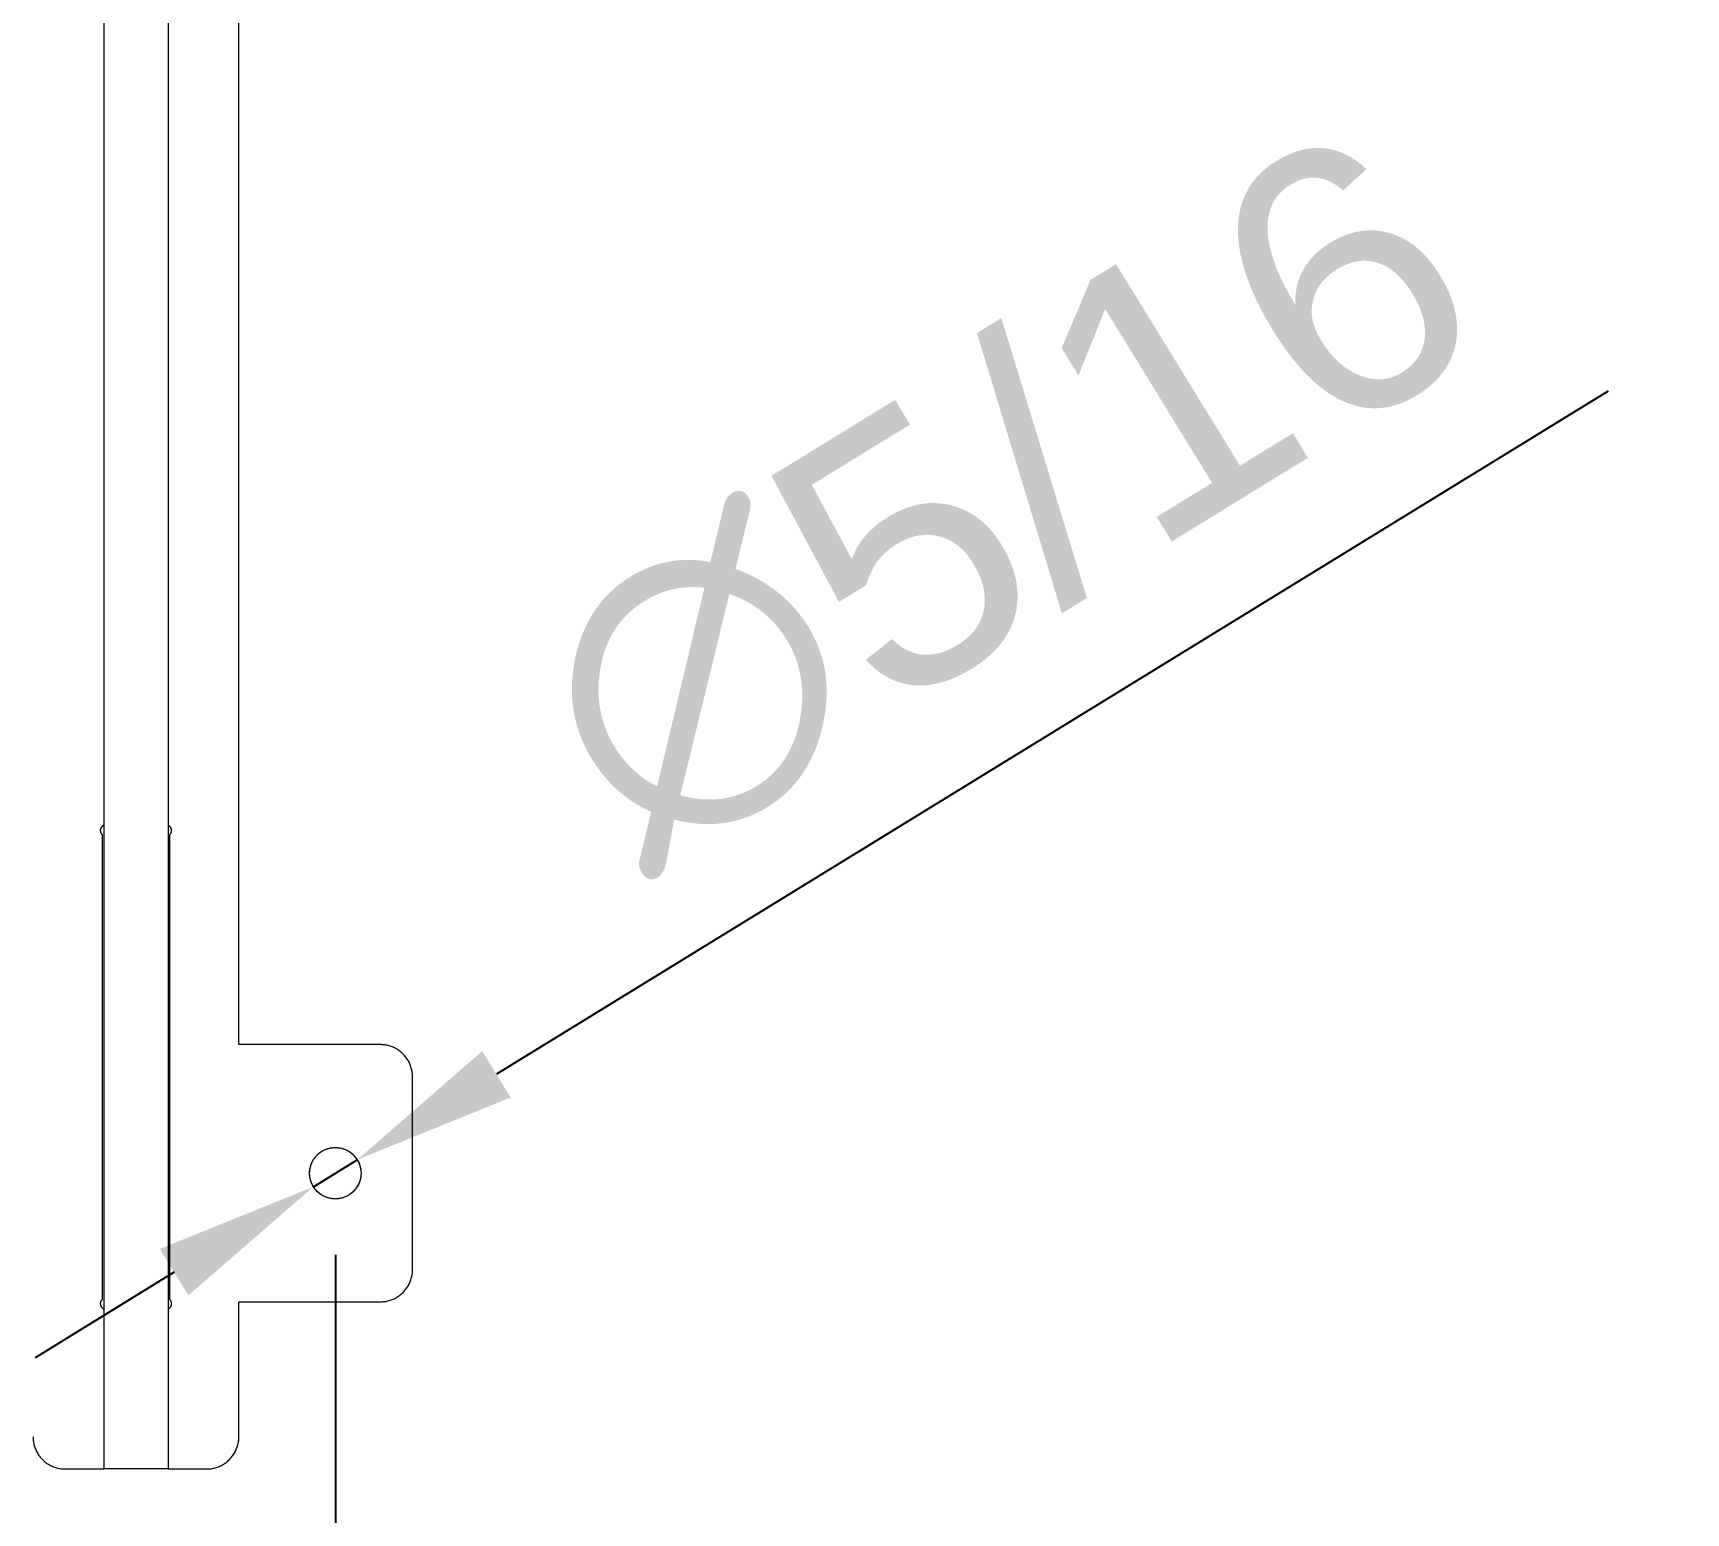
# Model space of a CAD drawing. Header units: inches. Extents: x -12 to 176, y -4 to 123.
# Drawn here: x 35.97 to 46.09, y 6.52 to 15.59 of the extents above; entities that cross this region are included whole.
import ezdxf

# ---------------------------------------------------------------- set-up
doc = ezdxf.new("R2010")
doc.units = ezdxf.units.IN
doc.layers.add('ZANO_R', color=7, linetype='Continuous', lineweight=0)
doc.layers.add('ZANO_W', color=1, linetype='Continuous', lineweight=0)
doc.styles.get("Standard").update_dxf_attribs({"font": 'arial.ttf'})
doc.dimstyles.new('amerykanie', dxfattribs={"dimtxt": 50, "dimasz": 50, "dimexe": 0.5, "dimexo": 0.5, "dimgap": 1, "dimtad": 1, "dimdec": 0, "dimzin": 0, "dimlunit": 5, "dimtxsty": 'Standard', "dimcen": 0.09, "dimclrd": 1, "dimclre": 1, "dimclrt": 1, "dimazin": 0, "dimtfac": 1, "dimtdec": 0, "dimtmove": 0, "dimatfit": 3, "dimfxl": 1, "dimtzin": 0, "dimarcsym": 1})

# ---------------------------------------------------------------- blocks, each defined once
blk = doc.blocks.new('*D359')
at = {"layer": 'ZANO_W', "color": 1, "lineweight": -2}
for p, q in [((45.611, 13.392), (38.805, 9.21)), ((37.685, 8.522), (37.953, 8.687)), ((36.833, 7.999), (35.981, 7.475))]:
    blk.add_line(p, q, dxfattribs=at)
at = {"layer": 'ZANO_W', "color": 1}
for points in [[(38.718, 9.352), (38.892, 9.068), (37.953, 8.687)], [(36.92, 7.857), (36.745, 8.141), (37.685, 8.522)]]:
    blk.add_solid(points, dxfattribs=at)
at = {"layer": 'ZANO_W', "color": 1, "insert": (41.914, 12.734), "char_height": 1.625, "attachment_point": 5, "rotation": 31.5631}
blk.add_mtext('∅5/16', dxfattribs=at)
blk = doc.blocks.new('*D363')
at = {"layer": 'ZANO_W', "color": 1, "lineweight": -2}
for p, q in [((35.378, 8.105), (35.378, 0.841)), ((37.819, 8.105), (37.819, 0.841)), ((34.378, 1.341), (33.378, 1.341)), ((35.378, 1.341), (37.819, 1.341)), ((37.73, -2.43), (36.598, 1.341)), ((38.819, 1.341), (39.819, 1.341)), ((44.87, -2.43), (37.73, -2.43))]:
    blk.add_line(p, q, dxfattribs=at)
at = {"layer": 'ZANO_W', "color": 1}
for points in [[(34.378, 1.174), (34.378, 1.507), (35.378, 1.341)], [(38.819, 1.507), (38.819, 1.174), (37.819, 1.341)]]:
    blk.add_solid(points, dxfattribs=at)
at = {"layer": 'ZANO_W', "color": 1, "insert": (41.3, -1.09), "char_height": 1.625, "attachment_point": 5}
blk.add_mtext('2 7/16', dxfattribs=at)
blk = doc.blocks.new('*D364')
at = {"layer": 'ZANO_W', "color": 1, "lineweight": -2}
for p, q in [((37.819, 8.105), (37.819, 0.841)), ((68.638, 8.105), (68.638, 0.841)), ((38.819, 1.341), (67.638, 1.341))]:
    blk.add_line(p, q, dxfattribs=at)
at = {"layer": 'ZANO_W', "color": 1}
for points in [[(38.819, 1.507), (38.819, 1.174), (37.819, 1.341)], [(67.638, 1.174), (67.638, 1.507), (68.638, 1.341)]]:
    blk.add_solid(points, dxfattribs=at)
at = {"layer": 'ZANO_W', "color": 1, "insert": (53.228, 2.682), "char_height": 1.625, "attachment_point": 5}
blk.add_mtext('30 13/16', dxfattribs=at)

msp = doc.modelspace()

# ---------------------------------------------------------------- linework, layer by layer
at = {"layer": 'ZANO_R'}
for p, q in [((36.40152, 21.73815), (36.40152, 6.79361)), ((36.79522, 21.73815), (36.79522, 6.79361)), ((37.22829, 9.39204), (37.22829, 16.59677)), ((36.38874, 10.72465), (36.38952, 10.72577)), ((36.38952, 10.72577), (36.39034, 10.72686)), ((36.39034, 10.72686), (36.39119, 10.72793)), ((36.39119, 10.72793), (36.39208, 10.72896)), ((36.39208, 10.72896), (36.393, 10.72996)), ((36.393, 10.72996), (36.39396, 10.73093)), ((36.39396, 10.73093), (36.39495, 10.73187)), ((36.39495, 10.73187), (36.39597, 10.73277)), ((36.39597, 10.73277), (36.39703, 10.73364)), ((36.39703, 10.73364), (36.39811, 10.73447)), ((36.39811, 10.73447), (36.39922, 10.73526)), ((36.39922, 10.73526), (36.40036, 10.73601)), ((36.40036, 10.73601), (36.40152, 10.73672)), ((36.79522, 10.73672), (36.79638, 10.73601)), ((36.79638, 10.73601), (36.79751, 10.73527)), ((36.79751, 10.73527), (36.79861, 10.73448)), ((36.79861, 10.73448), (36.79969, 10.73366)), ((36.79969, 10.73366), (36.80074, 10.7328)), ((36.80074, 10.7328), (36.80176, 10.7319)), ((36.80176, 10.7319), (36.80274, 10.73098)), ((36.80274, 10.73098), (36.8037, 10.73001)), ((36.8037, 10.73001), (36.80462, 10.72902)), ((36.80462, 10.72902), (36.8055, 10.72799)), ((36.8055, 10.72799), (36.80635, 10.72694)), ((36.80635, 10.72694), (36.80716, 10.72585)), ((36.80716, 10.72585), (36.80794, 10.72474)), ((36.38212, 10.70279), (36.38214, 10.70415)), ((36.38214, 10.70144), (36.38212, 10.70279)), ((36.38214, 10.70415), (36.38221, 10.70551)), ((36.38221, 10.7001), (36.38214, 10.70144)), ((36.38221, 10.70551), (36.38233, 10.70687)), ((36.38232, 10.69876), (36.38221, 10.7001)), ((36.38248, 10.69743), (36.38232, 10.69876)), ((36.38233, 10.70687), (36.38249, 10.70822)), ((36.38269, 10.6961), (36.38248, 10.69743)), ((36.38249, 10.70822), (36.38271, 10.70957)), ((36.38294, 10.69478), (36.38269, 10.6961)), ((36.38271, 10.70957), (36.38296, 10.71091)), ((36.38324, 10.69347), (36.38294, 10.69478)), ((36.38296, 10.71091), (36.38327, 10.71224)), ((36.38358, 10.69217), (36.38324, 10.69347)), ((36.38327, 10.71224), (36.38362, 10.71356)), ((36.38396, 10.69088), (36.38358, 10.69217)), ((36.38362, 10.71356), (36.38401, 10.71486)), ((36.38439, 10.6896), (36.38396, 10.69088)), ((36.38401, 10.71486), (36.38445, 10.71615)), ((36.38486, 10.68834), (36.38439, 10.6896)), ((36.38445, 10.71615), (36.38494, 10.71743)), ((36.38538, 10.6871), (36.38486, 10.68834)), ((36.38494, 10.71743), (36.38547, 10.71868)), ((36.38593, 10.68588), (36.38538, 10.6871)), ((36.38547, 10.71868), (36.38604, 10.71992)), ((36.38653, 10.68467), (36.38593, 10.68588)), ((36.38604, 10.71992), (36.38665, 10.72114)), ((36.38717, 10.68349), (36.38653, 10.68467)), ((36.38665, 10.72114), (36.38731, 10.72233)), ((36.38785, 10.68233), (36.38717, 10.68349)), ((36.38731, 10.72233), (36.38801, 10.7235)), ((36.38857, 10.68119), (36.38785, 10.68233)), ((36.38801, 10.7235), (36.38874, 10.72465)), ((36.38932, 10.68008), (36.38857, 10.68119)), ((36.39012, 10.679), (36.38932, 10.68008)), ((36.39095, 10.67794), (36.39012, 10.679)), ((36.39181, 10.67691), (36.39095, 10.67794)), ((36.39271, 10.67592), (36.39181, 10.67691)), ((36.39365, 10.67495), (36.39271, 10.67592)), ((36.39365, 7.83355), (36.39365, 10.67495)), ((36.80404, 10.67592), (36.8031, 10.67495)), ((36.8031, 10.67495), (36.8031, 7.83355)), ((36.80495, 10.67693), (36.80404, 10.67592)), ((36.80582, 10.67797), (36.80495, 10.67693)), ((36.80665, 10.67903), (36.80582, 10.67797)), ((36.80745, 10.68013), (36.80665, 10.67903)), ((36.80821, 10.68125), (36.80745, 10.68013)), ((36.80794, 10.72474), (36.80868, 10.7236)), ((36.80894, 10.6824), (36.80821, 10.68125)), ((36.80868, 10.7236), (36.80937, 10.72244)), ((36.80962, 10.68357), (36.80894, 10.6824)), ((36.80937, 10.72244), (36.81003, 10.72125)), ((36.81026, 10.68476), (36.80962, 10.68357)), ((36.81003, 10.72125), (36.81064, 10.72005)), ((36.81086, 10.68598), (36.81026, 10.68476)), ((36.81064, 10.72005), (36.81122, 10.71882)), ((36.81142, 10.68721), (36.81086, 10.68598)), ((36.81122, 10.71882), (36.81175, 10.71757)), ((36.81193, 10.68846), (36.81142, 10.68721)), ((36.81175, 10.71757), (36.81223, 10.71631)), ((36.8124, 10.68974), (36.81193, 10.68846)), ((36.81223, 10.71631), (36.81268, 10.71503)), ((36.81283, 10.69102), (36.8124, 10.68974)), ((36.81268, 10.71503), (36.81308, 10.71373)), ((36.81321, 10.69232), (36.81283, 10.69102)), ((36.81308, 10.71373), (36.81343, 10.71242)), ((36.81355, 10.69363), (36.81321, 10.69232)), ((36.81343, 10.71242), (36.81374, 10.7111)), ((36.81384, 10.69496), (36.81355, 10.69363)), ((36.81374, 10.7111), (36.814, 10.70977)), ((36.81409, 10.69629), (36.81384, 10.69496)), ((36.814, 10.70977), (36.81422, 10.70844)), ((36.81429, 10.69763), (36.81409, 10.69629)), ((36.81422, 10.70844), (36.81439, 10.70709)), ((36.81444, 10.69898), (36.81429, 10.69763)), ((36.81439, 10.70709), (36.81452, 10.70574)), ((36.81455, 10.70033), (36.81444, 10.69898)), ((36.81452, 10.70574), (36.8146, 10.70439)), ((36.81461, 10.70168), (36.81455, 10.70033)), ((36.8146, 10.70439), (36.81463, 10.70304)), ((36.81463, 10.70304), (36.81461, 10.70168)), ((38.09444, 9.39204), (37.22829, 9.39204)), ((38.10116, 9.39193), (38.09444, 9.39204)), ((38.10787, 9.39158), (38.10116, 9.39193)), ((38.11457, 9.39101), (38.10787, 9.39158)), ((38.12124, 9.39021), (38.11457, 9.39101)), ((38.12788, 9.38918), (38.12124, 9.39021)), ((38.13449, 9.38792), (38.12788, 9.38918)), ((38.14104, 9.38645), (38.13449, 9.38792)), ((38.14755, 9.38474), (38.14104, 9.38645)), ((38.15399, 9.38282), (38.14755, 9.38474)), ((38.16036, 9.38068), (38.15399, 9.38282)), ((38.16665, 9.37832), (38.16036, 9.38068)), ((38.17286, 9.37575), (38.16665, 9.37832)), ((38.17898, 9.37296), (38.17286, 9.37575)), ((38.185, 9.36997), (38.17898, 9.37296)), ((38.19092, 9.36678), (38.185, 9.36997)), ((38.19672, 9.36338), (38.19092, 9.36678)), ((38.2024, 9.35979), (38.19672, 9.36338)), ((38.20796, 9.35601), (38.2024, 9.35979)), ((38.21338, 9.35204), (38.20796, 9.35601)), ((38.21867, 9.34789), (38.21338, 9.35204)), ((38.22381, 9.34356), (38.21867, 9.34789)), ((38.2288, 9.33906), (38.22381, 9.34356)), ((38.23363, 9.33439), (38.2288, 9.33906)), ((38.2383, 9.32955), (38.23363, 9.33439)), ((38.24281, 9.32456), (38.2383, 9.32955)), ((38.24714, 9.31942), (38.24281, 9.32456)), ((38.25129, 9.31414), (38.24714, 9.31942)), ((38.25526, 9.30871), (38.25129, 9.31414)), ((38.25904, 9.30315), (38.25526, 9.30871)), ((38.26263, 9.29747), (38.25904, 9.30315)), ((38.26602, 9.29167), (38.26263, 9.29747)), ((38.26922, 9.28576), (38.26602, 9.29167)), ((38.27221, 9.27974), (38.26922, 9.28576)), ((38.27499, 9.27362), (38.27221, 9.27974)), ((38.27756, 9.26741), (38.27499, 9.27362)), ((38.27992, 9.26111), (38.27756, 9.26741)), ((38.28206, 9.25474), (38.27992, 9.26111)), ((38.28399, 9.2483), (38.28206, 9.25474)), ((38.28569, 9.2418), (38.28399, 9.2483)), ((38.28717, 9.23524), (38.28569, 9.2418)), ((38.28842, 9.22864), (38.28717, 9.23524)), ((38.28945, 9.222), (38.28842, 9.22864)), ((38.29026, 9.21532), (38.28945, 9.222)), ((38.29083, 9.20863), (38.29026, 9.21532)), ((38.29117, 9.20191), (38.29083, 9.20863)), ((38.29129, 9.19519), (38.29117, 9.20191)), ((38.29129, 8.01409), (38.29129, 9.19519)), ((37.69405, 8.70069), (37.69744, 8.70494)), ((37.69744, 8.70494), (37.70097, 8.70907)), ((37.70097, 8.70907), (37.70464, 8.71308)), ((37.70464, 8.71308), (37.70846, 8.71695)), ((37.70846, 8.71695), (37.7124, 8.7207)), ((37.7124, 8.7207), (37.71647, 8.7243)), ((37.71647, 8.7243), (37.72066, 8.72776)), ((37.72066, 8.72776), (37.72497, 8.73108)), ((37.72497, 8.73108), (37.72939, 8.73424)), ((37.72939, 8.73424), (37.73391, 8.73725)), ((37.73391, 8.73725), (37.73854, 8.74011)), ((37.73854, 8.74011), (37.74326, 8.7428)), ((37.74326, 8.7428), (37.74808, 8.74532)), ((37.74808, 8.74532), (37.75298, 8.74768)), ((37.75298, 8.74768), (37.75795, 8.74987)), ((37.75795, 8.74987), (37.763, 8.75189)), ((37.763, 8.75189), (37.76812, 8.75373)), ((37.76812, 8.75373), (37.77329, 8.75539)), ((37.77329, 8.75539), (37.77852, 8.75687)), ((37.77852, 8.75687), (37.7838, 8.75817)), ((37.7838, 8.75817), (37.78912, 8.75929)), ((37.78912, 8.75929), (37.79448, 8.76022)), ((37.79448, 8.76022), (37.79986, 8.76097)), ((37.79986, 8.76097), (37.80527, 8.76153)), ((37.80527, 8.76153), (37.81069, 8.76191)), ((37.81069, 8.76191), (37.81613, 8.7621)), ((37.81613, 8.7621), (37.82156, 8.7621)), ((37.82156, 8.7621), (37.827, 8.76191)), ((37.827, 8.76191), (37.83242, 8.76153)), ((37.83242, 8.76153), (37.83783, 8.76097)), ((37.83783, 8.76097), (37.84321, 8.76022)), ((37.84321, 8.76022), (37.84857, 8.75929)), ((37.84857, 8.75929), (37.85389, 8.75817)), ((37.85389, 8.75817), (37.85917, 8.75687)), ((37.85917, 8.75687), (37.8644, 8.75539)), ((37.8644, 8.75539), (37.86957, 8.75373)), ((37.86957, 8.75373), (37.87469, 8.75189)), ((37.87469, 8.75189), (37.87974, 8.74987)), ((37.87974, 8.74987), (37.88471, 8.74768)), ((37.88471, 8.74768), (37.88961, 8.74532)), ((37.88961, 8.74532), (37.89443, 8.7428)), ((37.89443, 8.7428), (37.89915, 8.74011)), ((37.89915, 8.74011), (37.90378, 8.73725)), ((37.90378, 8.73725), (37.9083, 8.73424)), ((37.9083, 8.73424), (37.91272, 8.73108)), ((37.91272, 8.73108), (37.91703, 8.72776)), ((37.91703, 8.72776), (37.92122, 8.7243)), ((37.92122, 8.7243), (37.92529, 8.7207)), ((37.92529, 8.7207), (37.92924, 8.71695)), ((37.92924, 8.71695), (37.93305, 8.71308)), ((37.93305, 8.71308), (37.93672, 8.70907)), ((37.93672, 8.70907), (37.94026, 8.70494)), ((37.94026, 8.70494), (37.94365, 8.70069)), ((37.66137, 8.60464), (37.66146, 8.61008)), ((37.66146, 8.5992), (37.66137, 8.60464)), ((37.66146, 8.61008), (37.66174, 8.6155)), ((37.66174, 8.6155), (37.66221, 8.62092)), ((37.66221, 8.62092), (37.66286, 8.62632)), ((37.66286, 8.62632), (37.66371, 8.63169)), ((37.66371, 8.63169), (37.66473, 8.63703)), ((37.66473, 8.63703), (37.66594, 8.64233)), ((37.66594, 8.64233), (37.66733, 8.64758)), ((37.66733, 8.64758), (37.66891, 8.65279)), ((37.66891, 8.65279), (37.67066, 8.65793)), ((37.67066, 8.65793), (37.67258, 8.66302)), ((37.67258, 8.66302), (37.67469, 8.66803)), ((37.67469, 8.66803), (37.67696, 8.67297)), ((37.67696, 8.67297), (37.6794, 8.67782)), ((37.6794, 8.67782), (37.68201, 8.68259)), ((37.68201, 8.68259), (37.68479, 8.68727)), ((37.68479, 8.68727), (37.68772, 8.69185)), ((37.68772, 8.69185), (37.69081, 8.69632)), ((37.69081, 8.69632), (37.69405, 8.70069)), ((37.94365, 8.70069), (37.94689, 8.69632)), ((37.94689, 8.69632), (37.94997, 8.69185)), ((37.94997, 8.69185), (37.95291, 8.68727)), ((37.95291, 8.68727), (37.95568, 8.68259)), ((37.95568, 8.68259), (37.95829, 8.67782)), ((37.95829, 8.67782), (37.96073, 8.67297)), ((37.96073, 8.67297), (37.963, 8.66803)), ((37.963, 8.66803), (37.96511, 8.66302)), ((37.96511, 8.66302), (37.96703, 8.65793)), ((37.96703, 8.65793), (37.96879, 8.65279)), ((37.96879, 8.65279), (37.97036, 8.64758)), ((37.97036, 8.64758), (37.97175, 8.64233)), ((37.97175, 8.64233), (37.97296, 8.63703)), ((37.97296, 8.63703), (37.97399, 8.63169)), ((37.97399, 8.63169), (37.97483, 8.62632)), ((37.97483, 8.62632), (37.97548, 8.62092)), ((37.97548, 8.62092), (37.97595, 8.6155)), ((37.97595, 8.6155), (37.97623, 8.61008)), ((37.97623, 8.61008), (37.97633, 8.60464)), ((37.97633, 8.60464), (37.97623, 8.5992)), ((37.66174, 8.59378), (37.66146, 8.5992)), ((37.66221, 8.58836), (37.66174, 8.59378)), ((37.66286, 8.58296), (37.66221, 8.58836)), ((37.66371, 8.57759), (37.66286, 8.58296)), ((37.66473, 8.57225), (37.66371, 8.57759)), ((37.66594, 8.56695), (37.66473, 8.57225)), ((37.66733, 8.5617), (37.66594, 8.56695)), ((37.66891, 8.55649), (37.66733, 8.5617)), ((37.67066, 8.55135), (37.66891, 8.55649)), ((37.67258, 8.54626), (37.67066, 8.55135)), ((37.67469, 8.54125), (37.67258, 8.54626)), ((37.67696, 8.53631), (37.67469, 8.54125)), ((37.6794, 8.53146), (37.67696, 8.53631)), ((37.68201, 8.52669), (37.6794, 8.53146)), ((37.68479, 8.52201), (37.68201, 8.52669)), ((37.68772, 8.51743), (37.68479, 8.52201)), ((37.69081, 8.51296), (37.68772, 8.51743)), ((37.69405, 8.50859), (37.69081, 8.51296)), ((37.69744, 8.50434), (37.69405, 8.50859)), ((37.70097, 8.50021), (37.69744, 8.50434)), ((37.70464, 8.4962), (37.70097, 8.50021)), ((37.93672, 8.50021), (37.93305, 8.4962)), ((37.94026, 8.50434), (37.93672, 8.50021)), ((37.94365, 8.50859), (37.94026, 8.50434)), ((37.94689, 8.51296), (37.94365, 8.50859)), ((37.94997, 8.51743), (37.94689, 8.51296)), ((37.95291, 8.52201), (37.94997, 8.51743)), ((37.95568, 8.52669), (37.95291, 8.52201)), ((37.95829, 8.53146), (37.95568, 8.52669)), ((37.96073, 8.53631), (37.95829, 8.53146)), ((37.963, 8.54125), (37.96073, 8.53631)), ((37.96511, 8.54626), (37.963, 8.54125)), ((37.96703, 8.55135), (37.96511, 8.54626)), ((37.96879, 8.55649), (37.96703, 8.55135)), ((37.97036, 8.5617), (37.96879, 8.55649)), ((37.97175, 8.56695), (37.97036, 8.5617)), ((37.97296, 8.57225), (37.97175, 8.56695)), ((37.97399, 8.57759), (37.97296, 8.57225)), ((37.97483, 8.58296), (37.97399, 8.57759)), ((37.97548, 8.58836), (37.97483, 8.58296)), ((37.97595, 8.59378), (37.97548, 8.58836)), ((37.97623, 8.5992), (37.97595, 8.59378)), ((37.70846, 8.49233), (37.70464, 8.4962)), ((37.7124, 8.48858), (37.70846, 8.49233)), ((37.71647, 8.48498), (37.7124, 8.48858)), ((37.72066, 8.48152), (37.71647, 8.48498)), ((37.72497, 8.4782), (37.72066, 8.48152)), ((37.72939, 8.47504), (37.72497, 8.4782)), ((37.73391, 8.47203), (37.72939, 8.47504)), ((37.73854, 8.46917), (37.73391, 8.47203)), ((37.74326, 8.46648), (37.73854, 8.46917)), ((37.74808, 8.46396), (37.74326, 8.46648)), ((37.75298, 8.4616), (37.74808, 8.46396)), ((37.75795, 8.45941), (37.75298, 8.4616)), ((37.763, 8.45739), (37.75795, 8.45941)), ((37.76812, 8.45555), (37.763, 8.45739)), ((37.77329, 8.45389), (37.76812, 8.45555)), ((37.77852, 8.45241), (37.77329, 8.45389)), ((37.7838, 8.45111), (37.77852, 8.45241)), ((37.78912, 8.44999), (37.7838, 8.45111)), ((37.79448, 8.44906), (37.78912, 8.44999)), ((37.79986, 8.44831), (37.79448, 8.44906)), ((37.80527, 8.44775), (37.79986, 8.44831)), ((37.81069, 8.44737), (37.80527, 8.44775)), ((37.81613, 8.44718), (37.81069, 8.44737)), ((37.82156, 8.44718), (37.81613, 8.44718)), ((37.827, 8.44737), (37.82156, 8.44718)), ((37.83242, 8.44775), (37.827, 8.44737)), ((37.83783, 8.44831), (37.83242, 8.44775)), ((37.84321, 8.44906), (37.83783, 8.44831)), ((37.84857, 8.44999), (37.84321, 8.44906)), ((37.85389, 8.45111), (37.84857, 8.44999)), ((37.85917, 8.45241), (37.85389, 8.45111)), ((37.8644, 8.45389), (37.85917, 8.45241)), ((37.86957, 8.45555), (37.8644, 8.45389)), ((37.87469, 8.45739), (37.86957, 8.45555)), ((37.87974, 8.45941), (37.87469, 8.45739)), ((37.88471, 8.4616), (37.87974, 8.45941)), ((37.88961, 8.46396), (37.88471, 8.4616)), ((37.89443, 8.46648), (37.88961, 8.46396)), ((37.89915, 8.46917), (37.89443, 8.46648)), ((37.90378, 8.47203), (37.89915, 8.46917)), ((37.9083, 8.47504), (37.90378, 8.47203)), ((37.91272, 8.4782), (37.9083, 8.47504)), ((37.91703, 8.48152), (37.91272, 8.4782)), ((37.92122, 8.48498), (37.91703, 8.48152)), ((37.92529, 8.48858), (37.92122, 8.48498)), ((37.92924, 8.49233), (37.92529, 8.48858)), ((37.93305, 8.4962), (37.92924, 8.49233)), ((38.28945, 7.98728), (38.29026, 7.99396)), ((38.29026, 7.99396), (38.29083, 8.00065)), ((38.29083, 8.00065), (38.29117, 8.00737)), ((38.29117, 8.00737), (38.29129, 8.01409)), ((38.24714, 7.88986), (38.25129, 7.89514)), ((38.25129, 7.89514), (38.25526, 7.90057)), ((38.25526, 7.90057), (38.25904, 7.90613)), ((38.25904, 7.90613), (38.26263, 7.91181)), ((38.26263, 7.91181), (38.26602, 7.91761)), ((38.26602, 7.91761), (38.26922, 7.92352)), ((38.26922, 7.92352), (38.27221, 7.92954)), ((38.27221, 7.92954), (38.27499, 7.93566)), ((38.27499, 7.93566), (38.27756, 7.94187)), ((38.27756, 7.94187), (38.27992, 7.94817)), ((38.27992, 7.94817), (38.28206, 7.95454)), ((38.28206, 7.95454), (38.28399, 7.96098)), ((38.28399, 7.96098), (38.28569, 7.96748)), ((38.28569, 7.96748), (38.28717, 7.97404)), ((38.28717, 7.97404), (38.28842, 7.98064)), ((38.28842, 7.98064), (38.28945, 7.98728)), ((36.38212, 7.80571), (36.38214, 7.80705)), ((36.38214, 7.80434), (36.38212, 7.80571)), ((36.38214, 7.80705), (36.38221, 7.80839)), ((36.38221, 7.80298), (36.38214, 7.80434)), ((36.38221, 7.80839), (36.38232, 7.80973)), ((36.38233, 7.80162), (36.38221, 7.80298)), ((36.38232, 7.80973), (36.38248, 7.81107)), ((36.38249, 7.80027), (36.38233, 7.80162)), ((36.38248, 7.81107), (36.38269, 7.8124)), ((36.38271, 7.79892), (36.38249, 7.80027)), ((36.38269, 7.8124), (36.38294, 7.81372)), ((36.38296, 7.79758), (36.38271, 7.79892)), ((36.38294, 7.81372), (36.38324, 7.81503)), ((36.38327, 7.79626), (36.38296, 7.79758)), ((36.38324, 7.81503), (36.38358, 7.81633)), ((36.38362, 7.79494), (36.38327, 7.79626)), ((36.38358, 7.81633), (36.38396, 7.81762)), ((36.38401, 7.79363), (36.38362, 7.79494)), ((36.38396, 7.81762), (36.38439, 7.81889)), ((36.38445, 7.79234), (36.38401, 7.79363)), ((36.38439, 7.81889), (36.38486, 7.82015)), ((36.38494, 7.79107), (36.38445, 7.79234)), ((36.38486, 7.82015), (36.38538, 7.82139)), ((36.38547, 7.78981), (36.38494, 7.79107)), ((36.38538, 7.82139), (36.38593, 7.82262)), ((36.38593, 7.82262), (36.38653, 7.82382)), ((36.38653, 7.82382), (36.38717, 7.825)), ((36.38717, 7.825), (36.38785, 7.82616)), ((36.38785, 7.82616), (36.38857, 7.8273)), ((36.38857, 7.8273), (36.38932, 7.82841)), ((36.38932, 7.82841), (36.39012, 7.8295)), ((36.39012, 7.8295), (36.39095, 7.83055)), ((36.39095, 7.83055), (36.39181, 7.83158)), ((36.39181, 7.83158), (36.39271, 7.83258)), ((36.39271, 7.83258), (36.39365, 7.83355)), ((36.8031, 7.83355), (36.80404, 7.83257)), ((36.80404, 7.83257), (36.80495, 7.83156)), ((36.80495, 7.83156), (36.80582, 7.83053)), ((36.80582, 7.83053), (36.80665, 7.82946)), ((36.80665, 7.82946), (36.80745, 7.82837)), ((36.80745, 7.82837), (36.80821, 7.82724)), ((36.80821, 7.82724), (36.80894, 7.8261)), ((36.80894, 7.8261), (36.80962, 7.82493)), ((36.80962, 7.82493), (36.81026, 7.82373)), ((36.81026, 7.82373), (36.81086, 7.82252)), ((36.81086, 7.82252), (36.81142, 7.82128)), ((36.81175, 7.79092), (36.81122, 7.78968)), ((36.81142, 7.82128), (36.81193, 7.82003)), ((36.81223, 7.79219), (36.81175, 7.79092)), ((36.81193, 7.82003), (36.8124, 7.81876)), ((36.81268, 7.79347), (36.81223, 7.79219)), ((36.8124, 7.81876), (36.81283, 7.81747)), ((36.81308, 7.79476), (36.81268, 7.79347)), ((36.81283, 7.81747), (36.81321, 7.81617)), ((36.81343, 7.79607), (36.81308, 7.79476)), ((36.81321, 7.81617), (36.81355, 7.81486)), ((36.81374, 7.79739), (36.81343, 7.79607)), ((36.81355, 7.81486), (36.81384, 7.81354)), ((36.814, 7.79872), (36.81374, 7.79739)), ((36.81384, 7.81354), (36.81409, 7.8122)), ((36.81422, 7.80006), (36.814, 7.79872)), ((36.81409, 7.8122), (36.81429, 7.81086)), ((36.81439, 7.8014), (36.81422, 7.80006)), ((36.81429, 7.81086), (36.81444, 7.80952)), ((36.81452, 7.80275), (36.81439, 7.8014)), ((36.81444, 7.80952), (36.81455, 7.80817)), ((36.8146, 7.8041), (36.81452, 7.80275)), ((36.81455, 7.80817), (36.81461, 7.80681)), ((36.81463, 7.80546), (36.8146, 7.8041)), ((36.81461, 7.80681), (36.81463, 7.80546)), ((37.22829, 6.99047), (37.22829, 7.81724)), ((37.22829, 7.81724), (38.09444, 7.81724)), ((38.09444, 7.81724), (38.10116, 7.81735)), ((38.10116, 7.81735), (38.10787, 7.8177)), ((38.10787, 7.8177), (38.11457, 7.81827)), ((38.11457, 7.81827), (38.12124, 7.81907)), ((38.12124, 7.81907), (38.12788, 7.8201)), ((38.12788, 7.8201), (38.13449, 7.82135)), ((38.13449, 7.82135), (38.14104, 7.82283)), ((38.14104, 7.82283), (38.14755, 7.82454)), ((38.14755, 7.82454), (38.15399, 7.82646)), ((38.15399, 7.82646), (38.16036, 7.8286)), ((38.16036, 7.8286), (38.16665, 7.83096)), ((38.16665, 7.83096), (38.17286, 7.83353)), ((38.17286, 7.83353), (38.17898, 7.83632)), ((38.17898, 7.83632), (38.185, 7.83931)), ((38.185, 7.83931), (38.19092, 7.8425)), ((38.19092, 7.8425), (38.19672, 7.8459)), ((38.19672, 7.8459), (38.2024, 7.84949)), ((38.2024, 7.84949), (38.20796, 7.85327)), ((38.20796, 7.85327), (38.21338, 7.85724)), ((38.21338, 7.85724), (38.21867, 7.86139)), ((38.21867, 7.86139), (38.22381, 7.86572)), ((38.22381, 7.86572), (38.2288, 7.87022)), ((38.2288, 7.87022), (38.23363, 7.87489)), ((38.23363, 7.87489), (38.2383, 7.87973)), ((38.2383, 7.87973), (38.24281, 7.88472)), ((38.24281, 7.88472), (38.24714, 7.88986)), ((36.38604, 7.78857), (36.38547, 7.78981)), ((36.38665, 7.78736), (36.38604, 7.78857)), ((36.38731, 7.78616), (36.38665, 7.78736)), ((36.38801, 7.78499), (36.38731, 7.78616)), ((36.38874, 7.78384), (36.38801, 7.78499)), ((36.38952, 7.78272), (36.38874, 7.78384)), ((36.39034, 7.78163), (36.38952, 7.78272)), ((36.39119, 7.78057), (36.39034, 7.78163)), ((36.39208, 7.77953), (36.39119, 7.78057)), ((36.393, 7.77853), (36.39208, 7.77953)), ((36.39396, 7.77756), (36.393, 7.77853)), ((36.39495, 7.77662), (36.39396, 7.77756)), ((36.39597, 7.77572), (36.39495, 7.77662)), ((36.39703, 7.77486), (36.39597, 7.77572)), ((36.39811, 7.77403), (36.39703, 7.77486)), ((36.39922, 7.77324), (36.39811, 7.77403)), ((36.40036, 7.77249), (36.39922, 7.77324)), ((36.40152, 7.77177), (36.40036, 7.77249)), ((36.79638, 7.77248), (36.79522, 7.77177)), ((36.79751, 7.77323), (36.79638, 7.77248)), ((36.79861, 7.77401), (36.79751, 7.77323)), ((36.79969, 7.77484), (36.79861, 7.77401)), ((36.80074, 7.77569), (36.79969, 7.77484)), ((36.80176, 7.77659), (36.80074, 7.77569)), ((36.80274, 7.77752), (36.80176, 7.77659)), ((36.8037, 7.77848), (36.80274, 7.77752)), ((36.80462, 7.77948), (36.8037, 7.77848)), ((36.8055, 7.7805), (36.80462, 7.77948)), ((36.80635, 7.78156), (36.8055, 7.7805)), ((36.80716, 7.78264), (36.80635, 7.78156)), ((36.80794, 7.78375), (36.80716, 7.78264)), ((36.80868, 7.78489), (36.80794, 7.78375)), ((36.80937, 7.78605), (36.80868, 7.78489)), ((36.81003, 7.78724), (36.80937, 7.78605)), ((36.81064, 7.78845), (36.81003, 7.78724)), ((36.81122, 7.78968), (36.81064, 7.78845)), ((35.96845, 6.99047), (35.96857, 6.98374)), ((35.96857, 6.98374), (35.96891, 6.97703)), ((37.22784, 6.97703), (37.22818, 6.98374)), ((37.22818, 6.98374), (37.22829, 6.99047)), ((35.96891, 6.97703), (35.96948, 6.97033)), ((35.96948, 6.97033), (35.97028, 6.96366)), ((35.97028, 6.96366), (35.97131, 6.95702)), ((35.97131, 6.95702), (35.97257, 6.95041)), ((35.97257, 6.95041), (35.97405, 6.94386)), ((35.97405, 6.94386), (35.97575, 6.93736)), ((35.97575, 6.93736), (35.97767, 6.93092)), ((35.97767, 6.93092), (35.97982, 6.92454)), ((35.97982, 6.92454), (35.98218, 6.91825)), ((35.98218, 6.91825), (35.98475, 6.91204)), ((35.98475, 6.91204), (35.98753, 6.90592)), ((35.98753, 6.90592), (35.99052, 6.8999)), ((35.99052, 6.8999), (35.99371, 6.89399)), ((35.99371, 6.89399), (35.99711, 6.88818)), ((35.99711, 6.88818), (36.0007, 6.8825)), ((36.0007, 6.8825), (36.00448, 6.87695)), ((37.19226, 6.87695), (37.19605, 6.8825)), ((37.19605, 6.8825), (37.19964, 6.88818)), ((37.19964, 6.88818), (37.20303, 6.89399)), ((37.20303, 6.89399), (37.20622, 6.8999)), ((37.20622, 6.8999), (37.20921, 6.90592)), ((37.20921, 6.90592), (37.212, 6.91204)), ((37.212, 6.91204), (37.21457, 6.91825)), ((37.21457, 6.91825), (37.21693, 6.92454)), ((37.21693, 6.92454), (37.21907, 6.93092)), ((37.21907, 6.93092), (37.22099, 6.93736)), ((37.22099, 6.93736), (37.2227, 6.94386)), ((37.2227, 6.94386), (37.22418, 6.95041)), ((37.22418, 6.95041), (37.22543, 6.95702)), ((37.22543, 6.95702), (37.22646, 6.96366)), ((37.22646, 6.96366), (37.22726, 6.97033)), ((37.22726, 6.97033), (37.22784, 6.97703)), ((36.00448, 6.87695), (36.00845, 6.87152)), ((36.00845, 6.87152), (36.0126, 6.86624)), ((36.0126, 6.86624), (36.01693, 6.86109)), ((36.01693, 6.86109), (36.02144, 6.8561)), ((36.02144, 6.8561), (36.02611, 6.85127)), ((36.02611, 6.85127), (36.03094, 6.8466)), ((36.03094, 6.8466), (36.03593, 6.8421)), ((36.03593, 6.8421), (36.04107, 6.83777)), ((36.04107, 6.83777), (36.04636, 6.83361)), ((36.04636, 6.83361), (36.05178, 6.82964)), ((36.05178, 6.82964), (36.05734, 6.82586)), ((36.05734, 6.82586), (36.06302, 6.82227)), ((36.06302, 6.82227), (36.06882, 6.81888)), ((36.06882, 6.81888), (36.07474, 6.81568)), ((36.07474, 6.81568), (36.08076, 6.81269)), ((36.08076, 6.81269), (36.08688, 6.80991)), ((36.08688, 6.80991), (36.09309, 6.80734)), ((36.09309, 6.80734), (36.09938, 6.80498)), ((36.09938, 6.80498), (36.10575, 6.80284)), ((36.10575, 6.80284), (36.11219, 6.80091)), ((36.11219, 6.80091), (36.11869, 6.79921)), ((36.11869, 6.79921), (36.12525, 6.79773)), ((36.12525, 6.79773), (36.13185, 6.79648)), ((36.13185, 6.79648), (36.1385, 6.79545)), ((36.1385, 6.79545), (36.14517, 6.79465)), ((36.14517, 6.79465), (36.15187, 6.79407)), ((36.15187, 6.79407), (36.15858, 6.79373)), ((36.15858, 6.79373), (36.1653, 6.79361)), ((36.1653, 6.79361), (36.40152, 6.79361)), ((36.79522, 6.79361), (36.40152, 6.79361)), ((36.79522, 6.79361), (37.03144, 6.79361)), ((37.03144, 6.79361), (37.03816, 6.79373)), ((37.03816, 6.79373), (37.04488, 6.79407)), ((37.04488, 6.79407), (37.05157, 6.79465)), ((37.05157, 6.79465), (37.05825, 6.79545)), ((37.05825, 6.79545), (37.06489, 6.79648)), ((37.06489, 6.79648), (37.07149, 6.79773)), ((37.07149, 6.79773), (37.07805, 6.79921)), ((37.07805, 6.79921), (37.08455, 6.80091)), ((37.08455, 6.80091), (37.09099, 6.80284)), ((37.09099, 6.80284), (37.09736, 6.80498)), ((37.09736, 6.80498), (37.10366, 6.80734)), ((37.10366, 6.80734), (37.10987, 6.80991)), ((37.10987, 6.80991), (37.11599, 6.81269)), ((37.11599, 6.81269), (37.12201, 6.81568)), ((37.12201, 6.81568), (37.12792, 6.81888)), ((37.12792, 6.81888), (37.13372, 6.82227)), ((37.13372, 6.82227), (37.13941, 6.82586)), ((37.13941, 6.82586), (37.14496, 6.82964)), ((37.14496, 6.82964), (37.15039, 6.83361)), ((37.15039, 6.83361), (37.15567, 6.83777)), ((37.15567, 6.83777), (37.16081, 6.8421)), ((37.16081, 6.8421), (37.1658, 6.8466)), ((37.1658, 6.8466), (37.17064, 6.85127)), ((37.17064, 6.85127), (37.17531, 6.8561)), ((37.17531, 6.8561), (37.17981, 6.86109)), ((37.17981, 6.86109), (37.18414, 6.86624)), ((37.18414, 6.86624), (37.18829, 6.87152)), ((37.18829, 6.87152), (37.19226, 6.87695))]:
    msp.add_line(p, q, dxfattribs=at)
msp.add_circle((37.81883, 8.60463), 0.15746, dxfattribs=at)

# ---------------------------------------------------------------- dimensions: what is measured, and where the dimension line sits
at = {"layer": 'ZANO_W'}
dim = msp.add_diameter_dim_2p(p1=(37.68466, 8.52221), p2=(37.953, 8.68705), dimstyle='amerykanie', override={"dimtxt": 1.625, "dimasz": 1, "dimgap": 0.5, "dimdec": 4, "dimaunit": 1, "dimadec": 1, "dimtdec": 4, "dimtmove": 1, "dimfrac": 2}, dxfattribs=at)
dim.commit()
dim.dimension.update_dxf_attribs({"geometry": '*D359', "text_midpoint": (41.9144, 12.73448)})
for base, p1, p2, picture, middle in [((37.81883, 1.34081), (35.37791, 8.60463), (37.81883, 8.60463), '*D363', (38.22956, -1.08962)), ((68.63779, 1.34081), (37.81883, 8.60463), (68.63779, 8.60463), '*D364', (53.22831, 2.68157))]:
    dim = msp.add_linear_dim(base=base, p1=p1, p2=p2, dimstyle='amerykanie', override={"dimtxt": 1.625, "dimasz": 1, "dimgap": 0.5, "dimdec": 4, "dimaunit": 1, "dimadec": 1, "dimtdec": 4, "dimtmove": 1, "dimfrac": 2}, dxfattribs=at)
    dim.commit()
    dim.dimension.update_dxf_attribs({"geometry": picture, "text_midpoint": middle})

doc.saveas('drawing.dxf')
